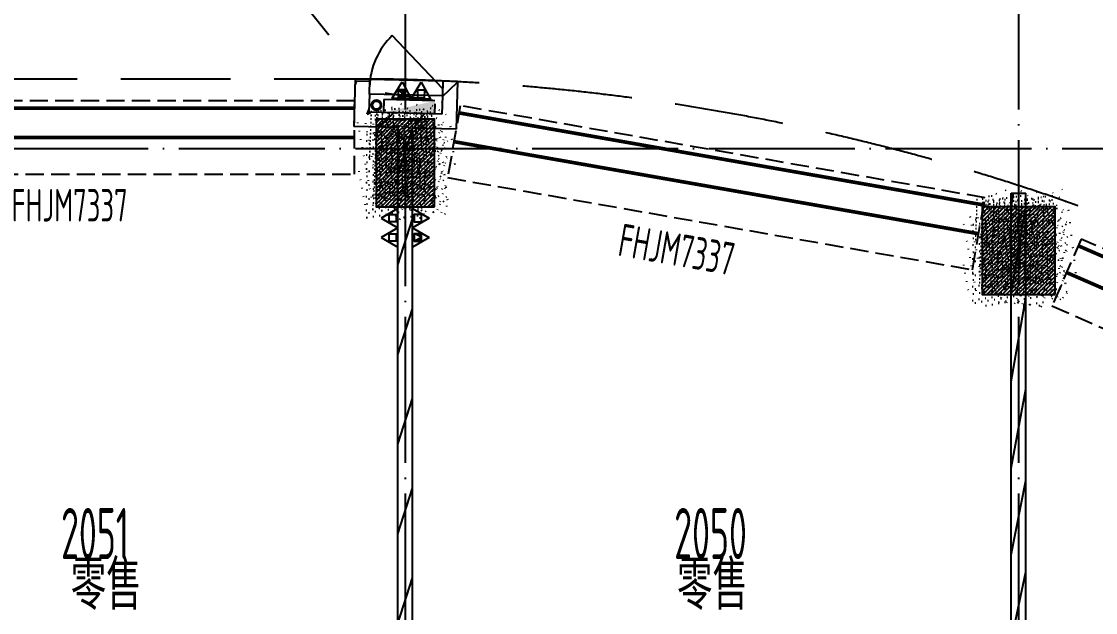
# Model space of a CAD drawing. Header units: inches. Extents: x 0 to 1813292486, y 0 to 3473589894.
# Drawn here: x 600535030 to 600549740, y 3473229464 to 3473237557 of the extents above; entities that cross this region are included whole.
import ezdxf
from ezdxf.enums import TextEntityAlignment as Align
from ezdxf.xclip import XClip

# ---------------------------------------------------------------- set-up
doc = ezdxf.new("R2010")
doc.units = ezdxf.units.IN
doc.header["$LTSCALE"] = 1000
doc.header["$MEASUREMENT"] = 0
doc.header["$XCLIPFRAME"] = 2
for name, pattern in [('AX-MALL-GIRD-200$0$DOTE', [2.4200000000000004, 2, -0.2, 0.02, -0.2]), ('AX-MALL-WALL-P02-QT$0$Ax-Dxs-Wall-P01-150$0$DASH', [0.35, 0.25, -0.1]), ('AX-MALL-WALL-P02-QT$0$DASH', [0.35, 0.25, -0.1])]:
    doc.linetypes.add(name, pattern=pattern)
for name, color, linetype in [('A-Anno-Note', 241, 'Continuous'), ('AX-MALL-DIM-P02$0$A-Detl-Thin', 131, 'Continuous'), ('AX-MALL-GIRD-200$0$A-Grid', 222, 'AX-MALL-GIRD-200$0$DOTE'), ('AX-MALL-P02-200$0$A-Anno-Note', 241, 'Continuous'), ('AX-MALL-WALL-P02$0$A-Anno-Note', 241, 'Continuous'), ('AX-MALL-WALL-P02-QT$0$A-Detl-Fine', 152, 'Continuous'), ('AX-MALL-WALL-P02-QT$0$A-Detl-Thin', 131, 'Continuous'), ('AX-MALL-WALL-P02-QT$0$A-Wall', 2, 'Continuous'), ('AX-MALL-WALL-P02-QT$0$A-Wall-Patt', 13, 'Continuous'), ('AX-MALL-WALL-P02-QT$0$A-Wind', 4, 'Continuous'), ('AX-MALL-WORD-P02$0$A-Anno-Note', 241, 'Continuous'), ('AX-MALL-WORD-P02$0$A-Wind-Iden', 11, 'Continuous'), ('AX-MALL-ZTKD-P02$0$A-Anno-Dims', 3, 'Continuous'), ('AX-MALL-ZTKD-P02$0$A-Anno-Note', 241, 'Continuous'), ('PX-MALL-P02-LG$0$P-Exsh', 31, 'Continuous'), ('PX-MALL-P02-LG$0$P-Hydt-Boxx', 221, 'Continuous'), ('PX-MALL-P02-LG$0$P-Hydt-Pipe', 221, 'Continuous'), ('PX-MALL-P02-LG$0$P-Pipe-Risr', 7, 'Continuous'), ('PX-MALL-P02-LG$0$P-Pipe-Risr-Arch', 6, 'Continuous'), ('PX-MALL-P02-LG$0$P-Pipe-Risr-W100', 6, 'Continuous'), ('PX-MALL-P02-LG$0$P-Pipe-Risr-W50', 6, 'Continuous'), ('SX-MALL-WALL-L-1F~2F$0$S-COLU', 30, 'Continuous'), ('SX-MALL-WALL-L-1F~2F$0$S-PATT-WALL', 83, 'Continuous'), ('SX-MALL-WALL-L-1F~2F$0$单形心', 4, 'Continuous')]:
    doc.layers.add(name, color=color, linetype=linetype)
doc.styles.add('AX-MALL-WORD-P02$0$_TCH_WINDOW', font='gbenor.shx', dxfattribs={"bigfont": 'gbcbig.shx'})
doc.styles.add('AX-MALL-WORD-P02$0$STANDARD', font='gbenor.shx', dxfattribs={"bigfont": 'gbcbig.shx'})
doc.styles.add('AX-MALL-ZTKD-P02$0$_TCH_DIM_T3', font='gbenor.shx')
doc.styles.add('PX-MALL-P02-LG$0$jzfz', font='gbenor.shx', dxfattribs={"bigfont": 'gbcbig.shx'})
doc.dimstyles.new('AX-MALL-ZTKD-P02$0$_TCH_ARCH&&180', dxfattribs={"dimtxt": 535.5, "dimasz": 270, "dimexe": 450, "dimexo": 450, "dimgap": 137.25, "dimtad": 1, "dimdec": 0, "dimzin": 0, "dimdsep": 46, "dimtxsty": 'AX-MALL-ZTKD-P02$0$_TCH_DIM_T3', "dimblk": 'AX-MALL-ZTKD-P02$0$_ArchTick', "dimcen": 0.09, "dimclrt": 7, "dimazin": 2, "dimtfac": 1, "dimtdec": 0, "dimtix": 1, "dimtmove": 2, "dimatfit": 3, "dimfxl": 500, "dimtolj": 1, "dimtzin": 0, "dimarcsym": 0})
pattern_1 = [(24.56816130673034, (600485466.9205959, 3473007242.096223), (-15.59158029661402, 34.10502344016549), []), (29.56816130673031, (600485466.9205959, 3473007242.096223), (97.53445421603337, -46.37920051640222), [11.25, -123.75]), (334.5681613067303, (600485466.9205959, 3473007242.096223), (19.88439778210013, 112.9961142822326), [9, -99]), (80.0195613067303, (600485475.048467, 3473007238.23129), (117.4189029675295, 66.61682168108834), [9.5610285, -105.1713168]), (25.75236130673034, (600485477.3933809, 3473007270.208867), (141.3476152508647, -79.15081592980496), [16.875, -185.625]), (76.20376130673031, (600485489.1723446, 3473007263.612958), (182.3878362898089, 87.98253896896013), [14.3415432, -157.75695]), (330.7523613067304, (600485477.3933809, 3473007270.208867), (182.3877676303837, 87.98268140192766), [13.5, -148.5]), (0.568161306730337, (600485488.8315068, 3473007257.944314), (62.82047319274221, -87.8498044824239), [11.25, -123.75]), (305.5681613067304, (600485488.8315068, 3473007257.944314), (72.17288941930451, 89.18848104384892), [9, -99]), (51.01956130673031, (600485494.0665416, 3473007250.623493), (134.9933625473162, 1.338571311841363), [9.5610285, -105.1713168]), (17.06816130673036, (600485466.9205959, 3473007242.096223), (19.14085715763584, 46.15589493521907), [0, -97.8, 0, -100.5, 0, -99.375]), (347.0681613067303, (600485466.9205959, 3473007242.096223), (57.63084700269554, 41.66442755819283), [0, -57.3, 0, -95.55, 0, -37.875]), (307.0681613067303, (600485435.5749974, 3473007253.773378), (73.85474000682576, -31.12342332591599), [0, -37.5, 0, -117, 0, -155.25]), (297.0681613067303, (600485421.5186752, 3473007259.00977), (87.21641676135913, -16.46683783575089), [0, -48.74999999999903, 0, -77.69999999999804, 0, -110.2499999999981])]
pattern_2 = [(45, (0, 359.0227), (-353.55353201463, 353.55353201463), [])]

# ---------------------------------------------------------------- blocks, each defined once
blk = doc.blocks.new('AX-MALL-WORD-P02')
at = {"layer": 'AX-MALL-WORD-P02$0$A-Anno-Note', "style": 'AX-MALL-WORD-P02$0$STANDARD', "width": 0.6}
for s, p in [('2051', (600347942.5169253, 3473104336.413579)), ('2050', (600355812.1942029, 3473101404.727873))]:
    blk.add_text(s, height=700, rotation=339.5681613092015, dxfattribs=at).set_placement(p)
at = {"layer": 'AX-MALL-WORD-P02$0$A-Anno-Note', "style": 'AX-MALL-WORD-P02$0$STANDARD'}
for p in [(600347824.7705569, 3473103642.046508), (600355606.3561566, 3473100743.177538)]:
    blk.add_text('零售', height=675.177304964539, rotation=339.5681613092015, dxfattribs=at).set_placement(p)
at = {"layer": 'AX-MALL-WORD-P02$0$A-Wind-Iden', "style": 'AX-MALL-WORD-P02$0$_TCH_WINDOW', "width": 0.7}
for rotation, p in [(339.5681614071602, (600348921.6313171, 3473108904.080224)), (329.6164269350909, (600356525.691277, 3473105574.368171))]:
    blk.add_text('FHJM7337', height=446.25, rotation=rotation, dxfattribs=at).set_placement(p)
blk = doc.blocks.new('AX-MALL-GIRD-200')
at = {"layer": 'AX-MALL-GIRD-200$0$A-Grid'}
for p, q in [((600378016.9458635, 3473171563.05953), (600339287.4069142, 3473067599.332448)), ((600385888.4862964, 3473168630.679744), (600347158.9473472, 3473064666.952662)), ((600226689.7942976, 3473155506.95292), (600584585.7983962, 3473022180.189638))]:
    blk.add_line(p, q, dxfattribs=at)
blk = doc.blocks.new('*U103')
at = {"layer": 'AX-MALL-WALL-P02-QT$0$A-Detl-Fine', "color": 152, "linetype": 'AX-MALL-WALL-P02-QT$0$Ax-Dxs-Wall-P01-150$0$DASH'}
blk.add_lwpolyline([(-999.9999999480566, 21943.37184579035), (-999.9999999417487, 14636.67173621705), (5.452602636069059e-08, 14636.67173621333), (4.821811216970673e-08, 21943.37184579407)], close=True, dxfattribs=at)
at = {"layer": 'AX-MALL-WALL-P02-QT$0$A-Detl-Thin', "linetype": 'AX-MALL-WALL-P02-QT$0$Ax-Dxs-Wall-P01-150$0$DASH', "const_width": 49.99999999999998}
for points in [[(-899.999999945474, 14636.67173621333), (-899.9999999517819, 21943.37184578662)], [(-499.9999999417487, 14636.67173621705), (-499.9999999480566, 21943.37184579035)]]:
    blk.add_lwpolyline(points, dxfattribs=at)
blk = doc.blocks.new('*U104')
at = {"layer": 'AX-MALL-WALL-P02-QT$0$A-Detl-Fine', "color": 152, "linetype": 'AX-MALL-WALL-P02-QT$0$Ax-Dxs-Wall-P01-150$0$DASH'}
blk.add_lwpolyline([(-999.9999999475299, 22084.75013378333), (-999.9999999411882, 14787.12640478667), (5.508650247065816e-08, 14787.12640478295), (4.874482328887098e-08, 22084.75013378705)], close=True, dxfattribs=at)
at = {"layer": 'AX-MALL-WALL-P02-QT$0$A-Detl-Thin', "linetype": 'AX-MALL-WALL-P02-QT$0$Ax-Dxs-Wall-P01-150$0$DASH', "const_width": 49.99999999999998}
for points in [[(-899.9999999449135, 14787.12640478295), (-899.9999999512552, 22084.7501337796)], [(-499.9999999411882, 14787.12640478667), (-499.9999999475299, 22084.75013378333)]]:
    blk.add_lwpolyline(points, dxfattribs=at)
blk = doc.blocks.new('*U105')
at = {"layer": 'AX-MALL-WALL-P02-QT$0$A-Detl-Fine', "color": 152, "linetype": 'AX-MALL-WALL-P02-QT$0$Ax-Dxs-Wall-P01-150$0$DASH'}
blk.add_lwpolyline([(-999.9999999464156, 22383.84559055236), (-999.999999941081, 14815.89224768297), (5.519370915862964e-08, 14815.89224767924), (4.985906798538053e-08, 22383.84559055608)], close=True, dxfattribs=at)
at = {"layer": 'AX-MALL-WALL-P02-QT$0$A-Detl-Thin', "linetype": 'AX-MALL-WALL-P02-QT$0$Ax-Dxs-Wall-P01-150$0$DASH', "const_width": 49.99999999999998}
for points in [[(-899.9999999448063, 14815.89224767924), (-899.9999999501409, 22383.84559054863)], [(-499.999999941081, 14815.89224768297), (-499.9999999464156, 22383.84559055236)]]:
    blk.add_lwpolyline(points, dxfattribs=at)
blk = doc.blocks.new('SX-MALL-WALL-L-1F~2F$0$BANWANG_XINGXIN')
at = {"color": 0}
for points in [[(0.7071067811865476, 0.7071067811865475), (-0.7071067811865477, -0.7071067811865475)], [(-0.7071067811865475, 0.7071067811865476), (0.7071067811865474, -0.7071067811865477)]]:
    blk.add_lwpolyline(points, dxfattribs=at)
blk = doc.blocks.new('SX-MALL-WALL-L-1F~2F')
at = {"layer": 'SX-MALL-WALL-L-1F~2F$0$S-PATT-WALL'}
h = blk.add_hatch(dxfattribs=at)
h.set_pattern_fill('钢筋混凝土', color=256, scale=15, pattern_type=2)
h.set_pattern_definition(pattern_1)
h.paths.add_polyline_path([(600354418.4554142, 3473107070.570317), (600354837.3668121, 3473108195.076094), (600354087.6962945, 3473108474.350359), (600353668.7848967, 3473107349.844583)])
h = blk.add_hatch(dxfattribs=at)
h.set_pattern_fill('钢筋混凝土', color=256, scale=15, pattern_type=2)
h.set_pattern_definition(pattern_1)
h.paths.add_polyline_path([(600361964.7932655, 3473102978.775474), (600362383.704663, 3473104103.28125), (600361446.6165158, 3473104452.374083), (600361027.7051182, 3473103327.868307)])
at = {"layer": 'SX-MALL-WALL-L-1F~2F$0$S-COLU'}
for points in [[(600354418.4554142, 3473107070.570317), (600354837.3668121, 3473108195.076094), (600354087.6962945, 3473108474.350359), (600353668.7848967, 3473107349.844583)], [(600361964.7932655, 3473102978.775474), (600362383.704663, 3473104103.28125), (600361446.6165158, 3473104452.374083), (600361027.7051182, 3473103327.868307)]]:
    blk.add_lwpolyline(points, close=True, dxfattribs=at)
at = {"layer": 'SX-MALL-WALL-L-1F~2F$0$单形心', "xscale": 50, "yscale": 50, "zscale": 50}
for p in [(600354253.0758545, 3473107772.46034), (600361705.7048903, 3473103715.574778)]:
    blk.add_blockref('SX-MALL-WALL-L-1F~2F$0$BANWANG_XINGXIN', p, dxfattribs=at)
blk = doc.blocks.new('SX-MALL-WALL-L-2F~3F')
ref = blk.add_blockref('SX-MALL-WALL-L-1F~2F', (0, 0))
XClip(ref).set_block_clipping_path([(600349769.7341375, 3473074679.418533), (600357001.7302529, 3473071985.287766), (600356499.8725733, 3473070638.124951), (600359302.5086629, 3473069594.060767), (600362345.1765132, 3473077761.653201), (600381551.4312518, 3473070606.759726), (600391553.7259278, 3473066880.611454), (600387749.827644, 3473056669.608357), (600391632.1759799, 3473055223.319679), (600395635.5522461, 3473065969.791956), (600406982.2408491, 3473061742.817497), (600403058.8006672, 3473051210.921831), (600412723.2437257, 3473047610.6332), (600445093.3740637, 3473134503.466942), (600393055.2444371, 3473153889.197227), (600387463.4997383, 3473138878.984498), (600380158.3525343, 3473141600.366193), (600382830.751978, 3473148774.027779), (600388210.8522022, 3473146769.782572), (600390696.2253517, 3473153441.399696), (600277474.697425, 3473195619.741203), (600273446.9822528, 3473184807.934726), (600257129.111771, 3473190886.82031), (600241575.9633431, 3473149136.690594), (600258197.8999482, 3473142944.531458), (600255239.7303221, 3473135003.762026), (600263182.3271956, 3473132044.911624), (600260741.6763649, 3473125493.34496), (600269350.4970673, 3473122286.306632), (600271511.1407766, 3473128086.235537), (600286270.1853781, 3473122588.058336), (600284109.5416689, 3473116788.129431), (600282580.7823727, 3473112684.400902), (600291840.7574171, 3473109234.788475), (600290827.7957876, 3473106515.642598), (600293360.405141, 3473105572.171298), (600294731.2544166, 3473109252.0137), (600323175.4764534, 3473098655.706329), (600321336.3302773, 3473093718.790065), (600344750.773286, 3473084996.222976), (600341987.4689643, 3473077578.540671), (600344583.6790427, 3473076611.376234), (600346015.5062013, 3473080454.904757), (600351201.5612961, 3473078522.947055)])
blk = doc.blocks.new('SX-MALL-WALL-2F~3F')
blk.add_blockref('SX-MALL-WALL-L-2F~3F', (0, 0))
blk = doc.blocks.new('AX-MALL-WALL-P02-QT$0$$DorLib2D$00000114')
at = {"color": 0}
blk.add_line((0.4999999999999964, 3.552713678800501e-15), (-0.2071067811864751, 0.7071067811864857), dxfattribs=at)
blk.add_arc((0.5000000000013856, -1.154631945610163e-12), 1.000000000001696, 135, 180, dxfattribs=at)
blk = doc.blocks.new('AX-MALL-WALL-P02-QT')
at = {"layer": 'AX-MALL-WALL-P02-QT$0$A-Wall-Patt'}
h = blk.add_hatch(dxfattribs=at)
h.set_pattern_fill('普通砖', color=256, scale=200, style=0)
h.set_pattern_definition(pattern_2)
h.paths.add_polyline_path([(600354122.8406947, 3473108829.449407), (600354011.7556484, 3473109089.564981), (600353769.5810386, 3473108486.363973), (600354029.6966139, 3473108597.449018)])
h = blk.add_hatch(dxfattribs=at)
h.set_pattern_fill('普通砖', color=256, scale=200, style=0)
h.set_pattern_definition(pattern_2)
h.paths.add_polyline_path([(600354122.8406947, 3473108829.449407), (600354197.3559588, 3473109015.049717), (600354011.7556484, 3473109089.564981)])
h = blk.add_hatch(dxfattribs=at)
h.set_pattern_fill('普通砖', color=256, scale=200, style=0)
h.set_pattern_definition(pattern_2)
h.paths.add_polyline_path([(600355310.9578234, 3473108567.95813), (600355125.3575125, 3473108642.473394), (600355050.8422482, 3473108456.873084)])
h = blk.add_hatch(dxfattribs=at)
h.set_pattern_fill('普通砖', color=256, scale=200, style=0)
h.set_pattern_definition(pattern_2)
h.paths.add_polyline_path([(600354445.5787334, 3473108286.801733), (600354493.6973907, 3473108411.160857), (600354029.6966139, 3473108597.449018), (600353769.5810386, 3473108486.363973), (600354328.6898208, 3473108261.891617)])
h = blk.add_hatch(dxfattribs=at)
h.set_pattern_fill('普通砖', color=256, scale=200, style=0)
h.set_pattern_definition(pattern_2)
h.paths.add_polyline_path([(600355310.9578234, 3473108567.95813), (600355050.8422482, 3473108456.873084), (600354957.6981672, 3473108224.872695), (600355068.7832135, 3473107964.75712)])
h = blk.add_hatch(dxfattribs=at)
h.set_pattern_fill('普通砖', color=256, scale=200, style=0)
h.set_pattern_definition(pattern_2)
h.paths.add_polyline_path([(600355068.7832135, 3473107964.75712), (600354957.6981672, 3473108224.872695), (600354493.6973907, 3473108411.160857), (600354445.5787334, 3473108286.801733), (600354514.3489891, 3473108187.352723)])
h = blk.add_hatch(dxfattribs=at)
h.set_pattern_fill('普通砖', color=256, scale=200, style=0)
h.set_pattern_definition(pattern_2)
h.paths.add_polyline_path([(600349133.0476618, 3473094028.500865), (600349250.0293318, 3473094056.064125), (600354514.3489891, 3473108187.352723), (600354445.5787336, 3473108286.801733), (600354328.6898208, 3473108261.891617), (600349062.6117026, 3473094125.882691)])
h = blk.add_hatch(dxfattribs=at)
h.set_pattern_fill('普通砖', color=256, scale=200, style=0)
h.set_pattern_definition(pattern_2)
h.paths.add_polyline_path([(600357031.5339608, 3473091263.938863), (600357156.4790471, 3473091217.393152), (600362074.239502, 3473104418.394756), (600361886.8218727, 3473104488.213322), (600357003.9707009, 3473091380.920533)])
at = {"layer": 'AX-MALL-WALL-P02-QT$0$A-Detl-Thin', "linetype": 'AX-MALL-WALL-P02-QT$0$DASH', "ltscale": 6}
blk.add_lwpolyline([(600377709.3747116, 3473093307.290674, -0.1318647793149159), (600365703.2457755, 3473101092.02557, 0.116047201381014), (600354377.7366995, 3473108953.226319), (600328790.8997645, 3473118485.073874)], format="xyb", dxfattribs=at)
at = {"layer": 'AX-MALL-WALL-P02-QT$0$A-Wall'}
for p, q in [((600354011.7556484, 3473109089.564981), (600353769.5810386, 3473108486.363973)), ((600354197.3559588, 3473109015.049717), (600354011.7556484, 3473109089.564981)), ((600354122.8406947, 3473108829.449407), (600354197.3559588, 3473109015.049717)), ((600354122.8406947, 3473108829.449407), (600354029.6966139, 3473108597.449018)), ((600355125.3575125, 3473108642.473394), (600355050.8422482, 3473108456.873084)), ((600355310.9578234, 3473108567.95813), (600355125.3575125, 3473108642.473394)), ((600354328.6898208, 3473108261.891617), (600353769.5810386, 3473108486.363973)), ((600354493.6973907, 3473108411.160857), (600354029.6966139, 3473108597.449018)), ((600355310.9578234, 3473108567.95813), (600355068.7832135, 3473107964.75712)), ((600354957.6981672, 3473108224.872695), (600354493.6973907, 3473108411.160857)), ((600355050.8422482, 3473108456.873084), (600354957.6981672, 3473108224.872695)), ((600349062.6117026, 3473094125.882691), (600354328.6898208, 3473108261.891617)), ((600349250.0293318, 3473094056.064125), (600354514.3489891, 3473108187.352723)), ((600355068.7832135, 3473107964.75712), (600354514.3489891, 3473108187.352723)), ((600357003.9707009, 3473091380.920533), (600361886.8218727, 3473104488.213322)), ((600357156.4790471, 3473091217.393152), (600362074.239502, 3473104418.394756)), ((600361886.8218727, 3473104488.213322), (600362074.239502, 3473104418.394756))]:
    blk.add_line(p, q, dxfattribs=at)
at = {"layer": 'AX-MALL-WALL-P02-QT$0$A-Wind'}
for p, q in [((600355125.3575126, 3473108642.473394), (600354197.3559588, 3473109015.049717)), ((600355050.8422481, 3473108456.873084), (600354122.8406943, 3473108829.449407))]:
    blk.add_line(p, q, dxfattribs=at)
at = {"layer": 'AX-MALL-WALL-P02-QT$0$A-Detl-Thin'}
blk.add_blockref('SX-MALL-WALL-2F~3F', (0, 0), dxfattribs=at)
at = {"layer": 'AX-MALL-WALL-P02-QT$0$A-Detl-Thin', "color": 5}
for name, p, rotation in [('*U103', (600332988.1551573, 3473115534.196921), 249.5681614142843), ('*U104', (600341970.9496999, 3473114862.319081), 239.6164269004555), ('*U105', (600351201.0647931, 3473113126.022037), 226.0653719445689)]:
    blk.add_blockref(name, p, dxfattribs=dict(at, rotation=rotation))
at = {"layer": 'AX-MALL-WALL-P02-QT$0$A-Wind'}
blk.add_blockref('AX-MALL-GIRD-200', (0, 0), dxfattribs=at)
at = {"layer": 'AX-MALL-WALL-P02-QT$0$A-Wind', "xscale": -1000, "yscale": -1000, "zscale": 200, "rotation": 158.1254062291964}
blk.add_blockref('AX-MALL-WALL-P02-QT$0$$DorLib2D$00000114', (600354624.0991035, 3473108735.961401), dxfattribs=at)
blk = doc.blocks.new('AX-MALL-WALL-P02')
at = {"layer": 'AX-MALL-WALL-P02$0$A-Anno-Note'}
blk.add_blockref('AX-MALL-WORD-P02', (0, 0), dxfattribs=at)
blk.add_blockref('AX-MALL-WALL-P02-QT', (0, 0), dxfattribs=at)
blk = doc.blocks.new('PX-MALL-P02-LG$0$XHS1')
at = {"layer": 'PX-MALL-P02-LG$0$P-Hydt-Boxx', "ltscale": 0.7}
for p, q in [((350.0030006170273, 240), (-332.898939371109, 327.2950124740601)), ((350.0030006170273, 240), (-349.9969996213913, 240)), ((-349.9969997406006, 239.9999995231628), (-349.9969996213913, 60)), ((350.0030003786087, 200), (350.003000497818, 60)), ((350.0030006170273, 60), (-349.996999502182, 60))]:
    blk.add_line(p, q, dxfattribs=at)
blk.add_solid([(350.0030006170273, 240), (350.0030002593994, 60.00000047683716), (-349.9969996213913, 60)], dxfattribs=at)
blk = doc.blocks.new('PX-MALL-P02-LG$0$MHQ')
at = {"layer": 'PX-MALL-P02-LG$0$P-Exsh', "ltscale": 0.7}
h = blk.add_hatch(dxfattribs=at)
h.set_pattern_fill('ANSI31', color=256, scale=25, style=0)
h.set_pattern_definition([(45, (-160019.2306599375, -42228.3236173685), (-28.0633003783411, 28.0633003783411), [])])
h.paths.add_polyline_path([(-75.0000000015425, 185.1731819980414), (75, 185.1731819980414), (75, 35.17318199802685), (-75.0000000015425, 35.17318199802685)])
for points in [[(0, 346.4101615137042), (-200, -1.455191522836685e-11), (200, -1.455191522836685e-11)], [(0, 346.4101615137042), (-200, -1.455191522836685e-11), (200, -1.455191522836685e-11)], [(0, 346.4101615137042), (-200, -1.455191522836685e-11), (200, -1.455191522836685e-11)], [(-75.0000000015425, 185.1731819980414), (75, 185.1731819980414), (75, 35.17318199802685), (-75.0000000015425, 35.17318199802685)]]:
    blk.add_lwpolyline(points, close=True, dxfattribs=at)
blk = doc.blocks.new('PX-MALL-P02-LG$0$20200929200250')
at = {"layer": 'PX-MALL-P02-LG$0$P-Exsh', "ltscale": 0.7, "xscale": 0.6600000001490116, "yscale": 0.6600000001490116, "zscale": 0.6600000001490116}
for p in [(-132.0000001192093, 40), (131.9999997615814, 40)]:
    blk.add_blockref('PX-MALL-P02-LG$0$MHQ', p, dxfattribs=at)
blk = doc.blocks.new('PX-MALL-P02-LG$0$20211220143732')
at = {"layer": 'PX-MALL-P02-LG$0$P-Exsh'}
blk.add_blockref('PX-MALL-P02-LG$0$20200929200250', (-374.9999999407155, 219.6219584928522), dxfattribs=at)
at = {"layer": 'PX-MALL-P02-LG$0$P-Hydt-Boxx', "ltscale": 0.7, "xscale": -1}
blk.add_blockref('PX-MALL-P02-LG$0$XHS1', (-349.9969999989844, 0), dxfattribs=at)
blk = doc.blocks.new('PX-MALL-P02-LG$0$P-Risr')
at = {"layer": 'PX-MALL-P02-LG$0$P-Pipe-Risr-W50'}
h = blk.add_hatch(color=0, dxfattribs=at)
edge = h.paths.add_edge_path()
edge.add_ellipse((0, 0), major_axis=(47.05795628796547, 47.05795628796547), ratio=0.9999999999999695, start_angle=225.0000000000009, end_angle=405.0000000000009, ccw=False)
edge.add_ellipse((0, 0), major_axis=(47.05795628796764, 47.05795628796764), ratio=0.9999999999998785, start_angle=133.9675974886221, end_angle=225.0000000000035, ccw=False)
edge.add_line((-66.53919663240958, 1.199087783927098), (-54.4367953546693, 1.199087783927098))
edge.add_ellipse((0, 0), major_axis=(-38.50196423560672, 38.50196423560672), ratio=0.9999999999999859, start_angle=43.73814098242129, end_angle=134.9999999999996)
edge.add_ellipse((0, 0), major_axis=(38.50196423561096, 38.50196423561096), ratio=0.9999999999998216, start_angle=225.0000000000051, end_angle=405.0000000000051)
edge.add_ellipse((0, 0), major_axis=(38.50196423560679, 38.50196423560679), ratio=0.9999999999999831, start_angle=45.00000000000048, end_angle=133.7381409824204)
edge.add_line((-54.43679535467527, 1.199087783927098), (-66.53919663241555, 1.199087783927098))
edge.add_ellipse((0, 0), major_axis=(-47.05795628796762, 47.05795628796762), ratio=0.9999999999998742, start_angle=-45.00000000000358, end_angle=43.967597488629224, ccw=False)
at = {"layer": 'PX-MALL-P02-LG$0$P-Pipe-Risr-Arch', "ltscale": 0.7}
blk.add_circle((0, 0), 59.29000000000001, dxfattribs=at)
at = {"layer": 'PX-MALL-P02-LG$0$P-Pipe-Risr-W100', "color": 0, "const_width": 15}
blk.add_lwpolyline([(-75, 0, 1), (75, 0, 1)], format="xyb", close=True, dxfattribs=at)
at = {"layer": 'PX-MALL-P02-LG$0$P-Pipe-Risr-W50'}
blk.add_circle((0, 0), 54.45000000000001, dxfattribs=at)
at = {"layer": 'PX-MALL-P02-LG$0$P-Pipe-Risr', "style": 'PX-MALL-P02-LG$0$jzfz', "width": 0.6, "flags": 1}
for tag, p in [('SYS-MARK', (0.3310501334344735, -45.65933377496549)), ('RANGE', (0.3337570973526454, -45.67887874227017))]:
    blk.add_attdef(tag, text='', height=0.015625, dxfattribs=at).set_placement(p, align=Align.MIDDLE)
blk = doc.blocks.new('PX-MALL-P02-LG$0$A$C301F1425')
at = {"layer": 'PX-MALL-P02-LG$0$P-Exsh', "ltscale": 0.7}
for p in [(-200, 1.455191522836685e-11), (200, 1.455191522836685e-11)]:
    blk.add_blockref('PX-MALL-P02-LG$0$MHQ', p, dxfattribs=at)
blk = doc.blocks.new('PX-MALL-P02-LG')
at = {"yscale": 0.6600000001490112, "zscale": 0.6600000001490112}
for p, xscale, rotation in [((600353850.0265759, 3473106976.990839), 0.6600000001490112, 69.56816097157483), ((600354037.4442098, 3473106907.172272), -0.6600000001490112, 249.568161769645)]:
    blk.add_blockref('PX-MALL-P02-LG$0$A$C301F1425', p, dxfattribs=dict(at, xscale=xscale, rotation=rotation))
at = {"layer": 'PX-MALL-P02-LG$0$P-Exsh', "xscale": -0.9999999999999992, "rotation": 338.1254049709431}
blk.add_blockref('PX-MALL-P02-LG$0$20211220143732', (600354192.9423467, 3473108467.25366), dxfattribs=at)
at = {"layer": 'PX-MALL-P02-LG$0$P-Hydt-Pipe', "color": 221, "rotation": 248.1254055835165}
blk.add_blockref('PX-MALL-P02-LG$0$P-Risr', (600354159.7544019, 3473108652.991539), dxfattribs=at)
blk = doc.blocks.new('AX-MALL-ZTKD-P02$0$_ArchTick')
at = {"color": 0, "linetype": 'ByBlock', "const_width": 0.4}
blk.add_lwpolyline([(-0.5, -0.5), (0.5, 0.5)], dxfattribs=at)
blk = doc.blocks.new('*D1770')
at = {"layer": 'AX-MALL-ZTKD-P02$0$A-Anno-Dims', "color": 0, "lineweight": -2, "transparency": 16777216}
for p, q in [((600342455.3112168, 3473117295.585298), (600341889.9427238, 3473115777.937694)), ((600342047.0345535, 3473116199.627339), (600352387.8017457, 3473112347.386576)), ((600352796.0784087, 3473113443.344534), (600352230.7099159, 3473111925.69693))]:
    blk.add_line(p, q, dxfattribs=at)
at = {"layer": 'AX-MALL-ZTKD-P02$0$A-Anno-Dims', "color": 0, "lineweight": -2, "transparency": 16777216, "xscale": 270, "yscale": 270, "zscale": 270}
for p, rotation in [((600342047.0345535, 3473116199.627339), 159.5681537450837), ((600352387.8017457, 3473112347.386576), 339.5681537450837)]:
    blk.add_blockref('AX-MALL-ZTKD-P02$0$_ArchTick', p, dxfattribs=dict(at, rotation=rotation))
at = {"layer": 'AX-MALL-ZTKD-P02$0$A-Anno-Dims', "color": 7, "transparency": 16777216, "insert": (600347358.8007966, 3473114653.027638), "char_height": 535.5, "attachment_point": 5, "rotation": 339.5681537450837, "style": 'AX-MALL-ZTKD-P02$0$_TCH_DIM_T3'}
blk.add_mtext('\\A1;11035', dxfattribs=at)
blk = doc.blocks.new('AX-MALL-ZTKD-P02')
at = {"layer": 'AX-MALL-ZTKD-P02$0$A-Anno-Dims'}
blk.add_lwpolyline([(600353885.7131982, 3473109779.908577), (600352765.8319969, 3473113184.638985), (600352640.8514197, 3473113564.612478)], dxfattribs=at)
at = {"layer": 'AX-MALL-ZTKD-P02$0$A-Anno-Note'}
blk.add_blockref('AX-MALL-GIRD-200', (0, 0), dxfattribs=at)
at = {"layer": 'AX-MALL-ZTKD-P02$0$A-Anno-Dims'}
dim = blk.add_aligned_dim(p1=(600342612.4030467, 3473117717.274943), p2=(600352953.1702389, 3473113865.03418), distance=-1619.5356689480423, dimstyle='AX-MALL-ZTKD-P02$0$_TCH_ARCH&&180', dxfattribs=at)
dim.commit()
dim.dimension.update_dxf_attribs({"geometry": '*D1770', "text_midpoint": (600347358.8007966, 3473114653.027638)})
blk = doc.blocks.new('AX-MALL-DIM-P02')
at = {"layer": 'AX-MALL-DIM-P02$0$A-Detl-Thin'}
blk.add_blockref('AX-MALL-ZTKD-P02', (-2.384185791015625e-06, 9.5367431640625e-07), dxfattribs=at)
blk = doc.blocks.new('AX-MALL-P02-200')
at = {"layer": 'AX-MALL-P02-200$0$A-Anno-Note'}
blk.add_blockref('AX-MALL-WALL-P02', (0, 0), dxfattribs=at)
for name in ['AX-MALL-DIM-P02', 'PX-MALL-P02-LG']:
    blk.add_blockref(name, (0, 0), dxfattribs=at)

msp = doc.modelspace()

# ---------------------------------------------------------------- block references
at = {"layer": 'A-Anno-Note', "rotation": 20.43183869077545}
msp.add_blockref('AX-MALL-P02-200', (1250392458.527329, 9048125.682563305), dxfattribs=at)

doc.saveas('drawing.dxf')
